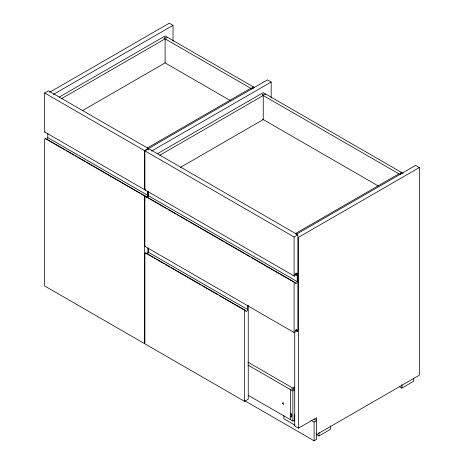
<?xml version="1.0" encoding="UTF-8"?>
<svg xmlns="http://www.w3.org/2000/svg" width="464" height="464" viewBox="0 0 464 464"><rect width="100%" height="100%" fill="white"/><g stroke="black" fill="none" stroke-linecap="round" stroke-linejoin="round"><path stroke-width="0.7" d="M45.182 132.02A0.737 0.423 -60 0 1 44.66 131.718L44.66 92.98L48.413 90.816L148.231 148.445L148.231 149.872M49.665 92.255L169.279 23.2L173.026 25.363L173.026 41.284M53.418 94.424L173.026 25.363M59.061 97.179L165.109 35.954L254.504 87.568M61.55 98.629L165.109 38.843L165.109 62.901L82.261 110.734M167.608 37.398L166.361 38.118L165.109 37.398L163.856 38.118L252.004 89.013L253.257 88.288L252.004 87.568L253.257 86.843M147.198 148.074L250.757 88.288M44.66 92.98L144.478 150.609L148.231 148.445M147.813 148.921L267.426 79.866L271.179 82.029L271.179 97.95M145.418 189.892A0.737 0.423 -60 0 1 144.896 189.59L144.896 150.846L148.648 148.683L297.847 234.825L297.847 274.769L297.227 275.129L295.342 274.044M151.566 151.09L271.179 82.029M157.209 153.845L263.256 92.62L403.291 173.466M159.703 155.295L263.256 95.509L263.256 119.567L180.409 167.4M265.756 94.064L264.509 94.784L263.256 94.064L262.009 94.784L400.165 174.551L401.418 173.826L400.165 173.107L401.418 172.388M295.359 233.618L398.918 173.826M295.974 234.465L415.587 165.404L419.34 167.574L419.34 375.231L316.605 434.542M144.896 150.846L294.101 236.994L297.847 234.825M419.34 167.574L298.474 237.353L298.474 428.168L294.721 426.004L294.721 332.038M294.715 274.166L297.227 275.61L297.847 275.251L297.847 331.313L297.227 331.679L295.342 330.588M145.916 253.089A0.737 0.423 -60 0 0 145.348 252.979A0.737 0.423 -60 0 0 144.896 253.837L144.896 343.83L244.505 401.337L248.252 399.173L248.252 305.329M292.848 388.101L294.733 387.017M247.84 365.006L292.848 390.99L294.733 389.905M291.601 415.773L290.348 416.498L291.601 417.217L291.601 413.61M248.205 395.293L292.848 421.068L294.106 420.343M298.474 428.168L316.605 417.699L316.605 439.356L314.105 440.8L244.54 400.635M310.973 420.222L314.105 422.031L316.605 420.587L314.099 419.143M315.938 434.159L319 435.928L330.461 429.31L330.461 425.871M399.492 386.628L401.94 388.043L413.401 381.425L413.401 378.676M165.109 62.901L230.127 100.439M262.63 119.207L378.288 185.983M295.968 273.203L297.227 273.928L297.227 275.129M296.595 274.526L297.847 275.251M44.817 132.06L144.629 189.689M145.046 189.927L294.251 276.068M47.786 133.603L47.786 137.617L147.604 195.245A1.473 0.853 -60 0 1 146.293 197.165M148.022 191.475L148.022 195.483L297.227 281.625A1.473 0.853 -60 0 1 296.183 283.434A1.473 0.853 -60 0 1 295.139 282.831L251.256 257.497M45.553 138.481L145.365 196.11M145.783 196.353L294.988 282.495M46.33 139.183L65.163 150.052M66.422 150.777L73.956 155.127M75.209 155.852L76.467 156.577M77.72 157.302L85.254 161.652M86.507 162.377L139.873 193.186M141.126 193.911L145.522 196.446A0.737 0.423 -60 0 0 145 196.144A0.737 0.423 -60 0 0 144.478 197.049L144.478 343.586L44.66 285.963L44.66 139.42A0.737 0.423 -60 0 1 45.182 138.516A0.737 0.423 -60 0 1 45.704 138.817A1.473 0.853 -60 0 0 45.739 139.107M167.249 208.991L145.94 196.69A1.473 0.853 -60 0 0 145.974 196.98M168.507 209.716L176.03 214.061M177.283 214.786L178.536 215.511M179.788 216.236L187.311 220.574M188.564 221.299L224.298 241.93M225.556 242.655L244.36 253.512M245.613 254.237L250.003 256.772M295.968 329.747L297.227 330.472L297.227 331.679M145.046 246.471L294.251 332.618M148.022 248.02L148.022 252.033L247.631 309.54A1.473 0.853 -60 0 1 246.587 311.344A1.473 0.853 -60 0 1 245.543 310.741L219.234 295.551M145.783 252.897L245.392 310.404M152.83 257.213L145.94 253.234A1.473 0.853 -60 0 0 145.974 253.524M154.083 257.938L155.336 258.663M156.588 259.382L164.105 263.726M165.358 264.445L169.743 266.98M170.996 267.705L201.069 285.064M202.321 285.789L217.981 294.831M247.84 362.117L294.101 388.826L292.848 389.545L291.601 388.826L290.348 389.545L290.348 419.624M290.348 413.61L291.601 414.329M294.942 425.163L283.887 418.783L283.887 415.576M401.94 384.604L401.94 388.043M319 432.489L319 435.928M314.105 422.031L314.105 440.8M297.227 275.61L297.227 281.625M294.309 414.694L294.309 420.947M294.101 236.994L294.101 275.732A0.737 0.423 -60 0 0 294.623 276.034A0.737 0.423 -60 0 0 295.139 275.129A1.473 0.853 -60 0 1 296.183 273.325A1.473 0.853 -60 0 1 297.227 273.928M292.848 390.99L292.848 421.068M247.631 305.532L247.631 309.54M244.505 401.337L244.505 311.344A0.737 0.423 -60 0 1 245.027 310.445A0.737 0.423 -60 0 1 245.543 310.741M148.231 191.76L148.231 196.823M148.231 248.153L148.231 253.216M147.604 191.232L147.604 195.245M144.478 150.609L144.478 189.347A0.737 0.423 -60 0 0 145.133 189.55M47.786 137.617A1.473 0.853 -60 0 1 46.748 139.42M145.418 246.436A0.737 0.423 -60 0 1 144.896 246.135L144.896 197.287A0.737 0.423 -60 0 1 145.348 196.434A0.737 0.423 -60 0 1 145.916 196.545M295.139 282.831A0.737 0.423 -60 0 0 294.623 282.53A0.737 0.423 -60 0 0 294.101 283.434L294.101 332.276A0.737 0.423 -60 0 0 294.623 332.578A0.737 0.423 -60 0 0 295.139 331.679A1.473 0.853 -60 0 1 296.183 329.875A1.473 0.853 -60 0 1 297.227 330.472M148.022 195.483A1.473 0.853 -60 0 1 146.456 197.432M148.022 252.033A1.473 0.853 -60 0 1 146.978 253.837M282.64 403.21A0.882 0.51 60 0 0 283.626 404.301A0.882 0.51 60 0 0 283.527 403.001A0.882 0.51 60 0 0 282.64 403.21"/></g></svg>
